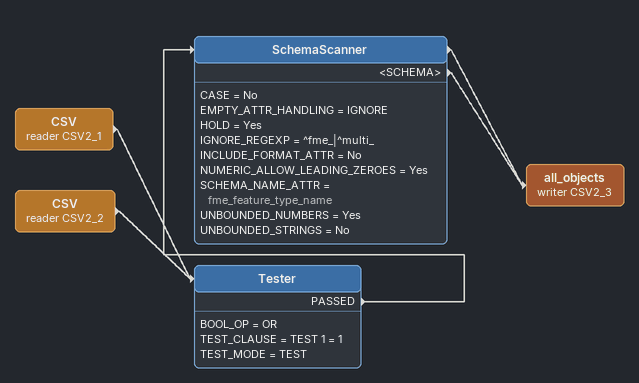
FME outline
CSV (reader CSV2_1)
    -> Tester
CSV (reader CSV2_2)
    -> Tester
Tester
    BOOL_OP = OR
    TEST_CLAUSE = TEST 1 = 1
    TEST_MODE = TEST
    PASSED -> SchemaScanner
SchemaScanner
    CASE = No
    EMPTY_ATTR_HANDLING = IGNORE
    HOLD = Yes
    IGNORE_REGEXP = ^fme_|^multi_
    INCLUDE_FORMAT_ATTR = No
    NUMERIC_ALLOW_LEADING_ZEROES = Yes
    SCHEMA_NAME_ATTR = fme_feature_type_name
    UNBOUNDED_NUMBERS = Yes
    UNBOUNDED_STRINGS = No
    -> all_objects (writer CSV2_3)
    <SCHEMA> -> all_objects (writer CSV2_3)
all_objects (writer CSV2_3)
